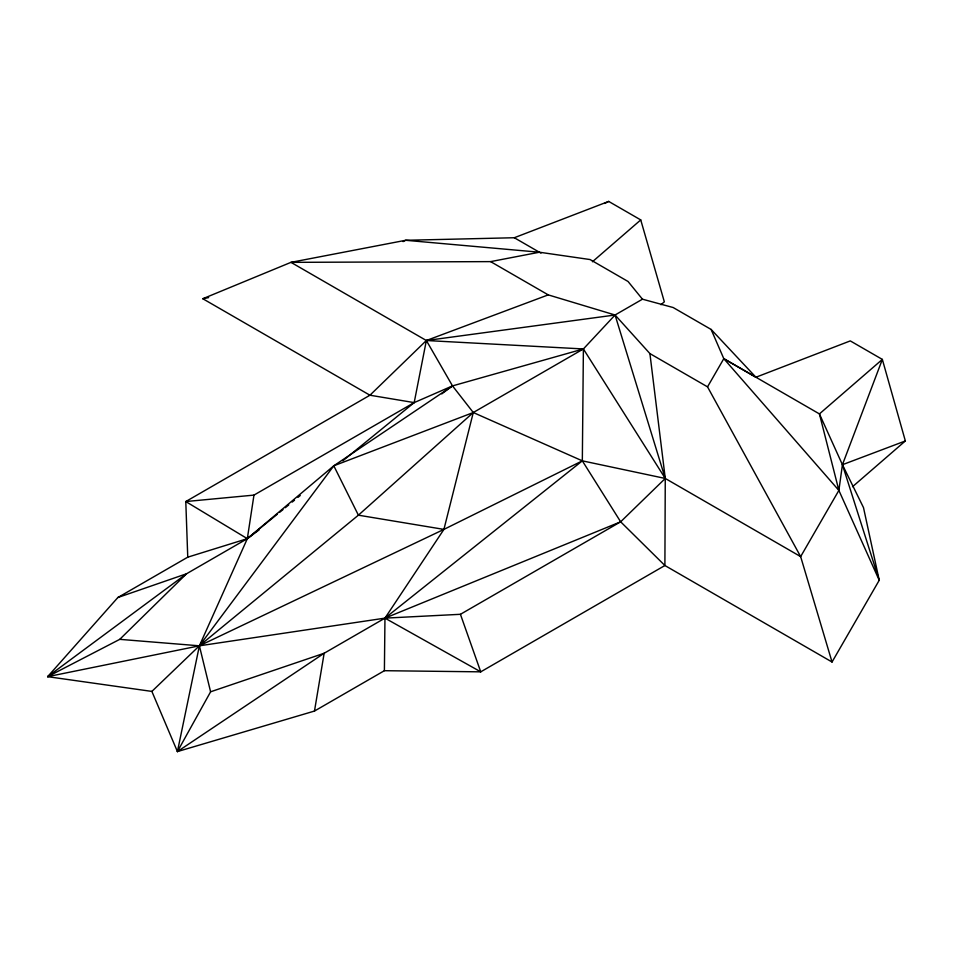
<?xml version="1.0" encoding="UTF-8"?>
<svg xmlns="http://www.w3.org/2000/svg" width="953" height="953" viewBox="0 0 953 953"><rect width="100%" height="100%" fill="white"/><g stroke="black" fill="none" stroke-linecap="round" stroke-linejoin="round"><path stroke-width="1.43" d="M852.542 486.697L905.35 440.953L882.347 359.412L850.29 340.9L755.908 377.233L711.117 329.44L673.152 307.521L642.465 299.194L615.066 315.002L583.391 348.953L452.508 385.894L414.186 402.607L369.943 395.221L202.798 298.73L290.975 262.349L490.616 261.622L548.237 294.882L615.066 315.002L649.91 353.587L665.265 478.454L664.896 565.51L480.741 671.841L384.393 670.698L314.478 711.057L177.425 751.583L151.872 691.413L47.65 676.666L117.85 597.531L187.753 557.171L247.327 538.671L259.252 529.797M384.393 670.698L384.964 618.14L443.919 529.391L473.284 412.53L583.391 348.953L665.265 478.454L800.651 556.612L832.04 662.013L879.226 580.27L863.501 507.615L842.428 464.719L819.425 413.912L723.803 358.673L711.117 329.44M649.91 353.587L707.531 386.858L800.651 556.612L838.878 490.402L842.428 464.719L882.347 359.412L819.425 413.912L838.878 490.402L879.226 580.27L842.428 464.719L905.35 440.953M548.237 294.882L426.36 340.519L414.186 402.607L253.963 495.107L247.327 538.671L199.391 645.812L177.425 751.583L324.151 653.258L384.964 618.14L620.653 521.803L665.265 478.454L615.066 315.002L426.36 340.519L369.943 395.221L185.787 501.552L187.753 557.171M314.478 711.057L324.151 653.258L210.601 691.795L177.425 751.583M707.531 386.858L723.803 358.673L755.908 377.233M665.265 478.454L582.331 460.847L473.284 412.53L452.508 385.894L333.788 465.803L199.391 645.812L151.872 691.413M832.04 662.013L664.896 565.51L620.653 521.803L460.43 614.304L384.964 618.14L199.391 645.812L47.65 676.666L119.756 639.344L186.502 573.789L247.327 538.671L277.24 514.275M592.421 261.765L640.738 219.917L608.681 201.417L514.298 237.738L405.656 240.287L290.975 262.349L426.36 340.519L583.391 348.953L582.331 460.847L620.653 521.803M660.965 304.734L664.336 301.815L640.738 219.917M119.756 639.344L199.391 645.812L358.399 515.18L473.284 412.53L333.788 465.803L247.327 538.671L185.787 501.552L253.963 495.107M279.539 512.404L282.993 509.581M285.292 507.711L288.747 504.887M292.202 502.076L294.501 500.206M297.955 497.383L300.255 495.512M342.842 460.787L414.186 402.607M441.775 393.887L452.508 385.894L426.36 340.519M47.65 676.666L186.502 573.789L117.85 597.531M604.726 203.454L608.681 201.417M403.048 241.609L405.656 240.287L539.422 252.223L590.074 259.55L628.027 281.469L642.465 299.194M210.601 691.795L199.391 645.812L443.919 529.391L582.331 460.847L384.964 618.14L480.741 671.841L460.43 614.304M202.798 298.73L208.636 297.598M490.616 261.622L539.422 252.223M443.919 529.391L358.399 515.18L333.788 465.803M514.298 237.738L540.97 253.141M723.803 358.673L838.878 490.402"/></g></svg>
